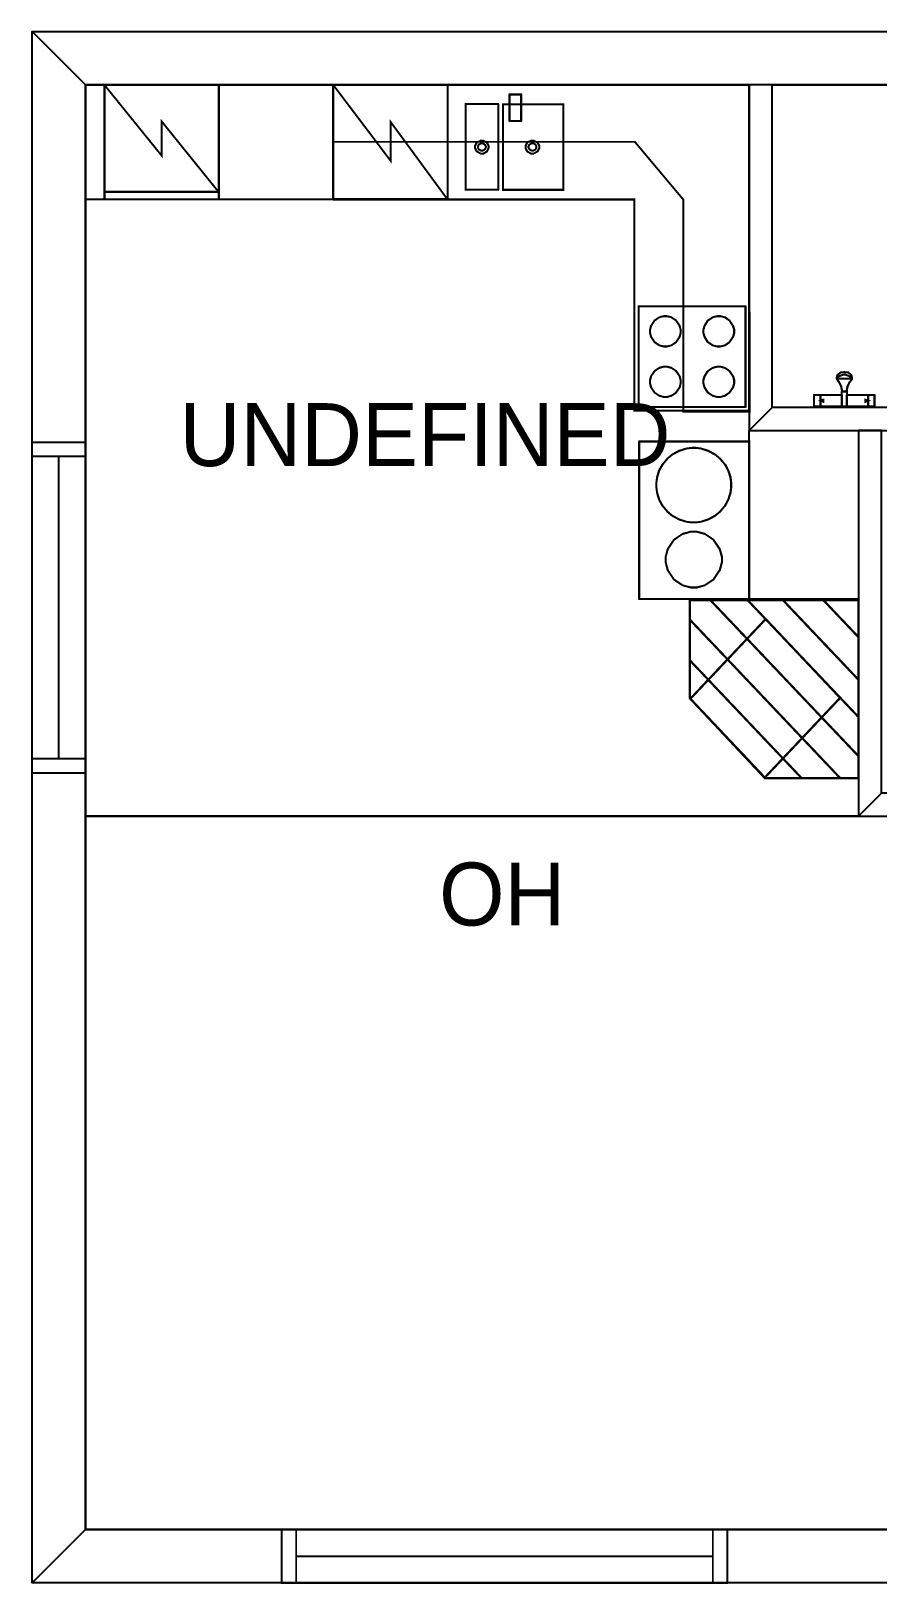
# Model space of a CAD drawing. Extents: x 1.3 to 14, y 0 to 11.6.
# Drawn here: x 1.26 to 5.89, y 1.87 to 10.36 of the extents above; entities that cross this region are included whole.
import ezdxf

# ---------------------------------------------------------------- set-up
doc = ezdxf.new("R2010")
doc.units = 0
doc.layers.get('0').update_dxf_attribs({"linetype": 'CONTINUOUS'})

msp = doc.modelspace()

# ---------------------------------------------------------------- linework, layer by layer
at = {"color": 0}
for points, const_width in [([(1.26644, 10.3568), (13.9683, 10.3568), (13.6767, 10.0652), (1.55811, 10.0652), (1.26644, 10.3568)], 0.00208), ([(1.26644, 1.87939), (1.26644, 10.3568), (1.55811, 10.0652), (1.55811, 2.17106), (1.26644, 1.87939)], 0.00208), ([(1.55811, 10.0647), (1.66228, 10.0647), (1.66228, 9.43972), (1.55811, 9.43972), (1.55811, 10.0647)], 0.01042), ([(1.66228, 10.0647), (2.28728, 10.0647), (2.28728, 9.43972), (1.66228, 9.43972), (1.66228, 10.0647)], 0.01042), ([(2.28728, 10.0647), (2.91228, 10.0647), (2.91228, 9.43972), (2.28728, 9.43972), (2.28728, 10.0647)], 0.01042), ([(2.91228, 10.0642), (2.91228, 9.75424), (4.55974, 9.75424), (4.82525, 9.43778), (4.82525, 8.27951), (5.18722, 8.27951), (5.18539, 10.0652), (2.91228, 10.0648), (2.91228, 10.0642)], 0.01042), ([(2.91228, 10.0649), (3.53728, 10.0649), (3.53728, 9.43989), (2.91228, 9.43989), (2.91228, 10.0649)], 0.01042), ([(2.91228, 9.43924), (4.55701, 9.43924), (4.55701, 8.28526), (5.18371, 8.28526), (5.18539, 10.0645), (2.91228, 10.0647), (2.91228, 9.43924)], 0.01042), ([(3.87576, 10.0132), (3.93826, 10.0132), (3.93826, 9.86735), (3.87576, 9.86735), (3.87576, 10.0132)], 0.01042), ([(5.18544, 10.0652), (5.18544, 8.17714), (5.31044, 8.30214), (5.31044, 10.0652), (5.18544, 10.0652)], 0.00208), ([(3.63574, 9.9611), (3.81347, 9.9611), (3.81347, 9.49235), (3.63574, 9.49235), (3.63574, 9.9611)], 0.01042), ([(3.84017, 9.96007), (4.16911, 9.96007), (4.16911, 9.49132), (3.84017, 9.49132), (3.84017, 9.96007)], 0.01042), ([(3.76107, 9.72569), (3.76107, 9.71929), (3.75038, 9.69993), (3.73101, 9.68924), (3.72461, 9.68924), (3.71815, 9.68924), (3.69879, 9.69993), (3.68815, 9.71929), (3.68815, 9.72569), (3.68815, 9.73215), (3.69879, 9.75151), (3.71815, 9.76215), (3.72461, 9.76215), (3.73101, 9.76215), (3.75038, 9.75151), (3.76107, 9.73215), (3.76107, 9.72569)], 0.00833), ([(4.03662, 9.72569), (4.03662, 9.71929), (4.02593, 9.69993), (4.00657, 9.68924), (4.00017, 9.68924), (3.99371, 9.68924), (3.97433, 9.69993), (3.96371, 9.71929), (3.96371, 9.72569), (3.96371, 9.73215), (3.97433, 9.75151), (3.99371, 9.76215), (4.00017, 9.76215), (4.00657, 9.76215), (4.02593, 9.75151), (4.03662, 9.73215), (4.03662, 9.72569)], 0.00833), ([(3.74544, 9.72569), (3.74544, 9.72206), (3.73931, 9.71099), (3.72825, 9.70486), (3.72461, 9.70486), (3.72092, 9.70486), (3.70985, 9.71099), (3.70378, 9.72206), (3.70378, 9.72569), (3.70378, 9.72939), (3.70985, 9.74046), (3.72092, 9.74653), (3.72461, 9.74653), (3.72825, 9.74653), (3.73931, 9.74046), (3.74544, 9.72939), (3.74544, 9.72569)], 0.00833), ([(4.021, 9.72569), (4.021, 9.72206), (4.01486, 9.71099), (4.00379, 9.70486), (4.00017, 9.70486), (3.99647, 9.70486), (3.9854, 9.71099), (3.97933, 9.72206), (3.97933, 9.72569), (3.97933, 9.72939), (3.9854, 9.74046), (3.99647, 9.74653), (4.00017, 9.74653), (4.00379, 9.74653), (4.01486, 9.74046), (4.021, 9.72939), (4.021, 9.72569)], 0.00833), ([(1.66228, 9.48139), (2.28728, 9.48139), (2.28728, 9.43972), (1.66228, 9.43972), (1.66228, 9.48139)], 0.01042), ([(4.58094, 8.85531), (4.58094, 8.3049), (5.16428, 8.3049), (5.16428, 8.85531), (4.58094, 8.85531)], 0.01042), ([(4.72678, 8.63525), (4.71864, 8.63525), (4.69428, 8.64182), (4.66781, 8.65967), (4.64996, 8.68614), (4.64344, 8.7105), (4.64344, 8.71858), (4.64344, 8.72672), (4.64996, 8.75103), (4.66781, 8.7775), (4.69428, 8.79542), (4.71864, 8.80192), (4.72678, 8.80192), (4.73486, 8.80192), (4.75917, 8.79542), (4.78569, 8.7775), (4.80354, 8.75103), (4.81011, 8.72672), (4.81011, 8.71858), (4.81011, 8.7105), (4.80354, 8.68614), (4.78569, 8.65967), (4.75917, 8.64182), (4.73486, 8.63525), (4.72678, 8.63525)], 0.01042), ([(5.01844, 8.63525), (5.01031, 8.63525), (4.98594, 8.64182), (4.95947, 8.65967), (4.94162, 8.68614), (4.93511, 8.7105), (4.93511, 8.71858), (4.93511, 8.72672), (4.94162, 8.75103), (4.95947, 8.7775), (4.98594, 8.79542), (5.01031, 8.80192), (5.01844, 8.80192), (5.02653, 8.80192), (5.05083, 8.79542), (5.07736, 8.7775), (5.09521, 8.75103), (5.10178, 8.72672), (5.10178, 8.71858), (5.10178, 8.7105), (5.09521, 8.68614), (5.07736, 8.65967), (5.05083, 8.64182), (5.02653, 8.63525), (5.01844, 8.63525)], 0.01042), ([(4.72678, 8.35949), (4.71864, 8.35949), (4.69428, 8.36604), (4.66781, 8.3839), (4.64996, 8.41043), (4.64344, 8.43474), (4.64344, 8.44282), (4.64344, 8.45096), (4.64996, 8.47526), (4.66781, 8.50174), (4.69428, 8.51964), (4.71864, 8.52615), (4.72678, 8.52615), (4.73486, 8.52615), (4.75917, 8.51964), (4.78569, 8.50174), (4.80354, 8.47526), (4.81011, 8.45096), (4.81011, 8.44282), (4.81011, 8.43474), (4.80354, 8.41043), (4.78569, 8.3839), (4.75917, 8.36604), (4.73486, 8.35949), (4.72678, 8.35949)], 0.01042), ([(5.01844, 8.35949), (5.01031, 8.35949), (4.98594, 8.36604), (4.95947, 8.3839), (4.94162, 8.41043), (4.93511, 8.43474), (4.93511, 8.44282), (4.93511, 8.45096), (4.94162, 8.47526), (4.95947, 8.50174), (4.98594, 8.51964), (5.01031, 8.52615), (5.01844, 8.52615), (5.02653, 8.52615), (5.05083, 8.51964), (5.07736, 8.50174), (5.09521, 8.47526), (5.10178, 8.45096), (5.10178, 8.44282), (5.10178, 8.43474), (5.09521, 8.41043), (5.07736, 8.3839), (5.05083, 8.36604), (5.02653, 8.35949), (5.01844, 8.35949)], 0.01042), ([(5.53961, 8.37088), (5.57503, 8.37088), (5.57503, 8.30735), (5.53961, 8.30735), (5.53961, 8.37088)], 0.01042), ([(5.57503, 8.33963), (5.57824, 8.33843), (5.58789, 8.33458), (5.59065, 8.33339), (5.59065, 8.33339), (5.59065, 8.33485), (5.59065, 8.33914), (5.59065, 8.34343), (5.59065, 8.34483), (5.59065, 8.34483), (5.58826, 8.34418), (5.57829, 8.34082), (5.57503, 8.33963)], 0.01042), ([(5.574, 8.37088), (5.69065, 8.37088), (5.69065, 8.30735), (5.574, 8.30735), (5.574, 8.37088)], 0.01042), ([(5.71881, 8.30735), (5.69065, 8.30735), (5.69065, 8.39068), (5.69764, 8.39068), (5.71349, 8.39068), (5.71881, 8.39068), (5.71881, 8.36985), (5.71881, 8.32297), (5.71881, 8.30735)], 0.01042), ([(5.71881, 8.37088), (5.83544, 8.37088), (5.83544, 8.30735), (5.71881, 8.30735), (5.71881, 8.37088)], 0.01042), ([(5.83544, 8.33963), (5.83219, 8.33843), (5.82254, 8.33458), (5.81982, 8.33339), (5.81982, 8.33339), (5.81982, 8.33485), (5.81982, 8.33914), (5.81982, 8.34343), (5.81982, 8.34483), (5.81982, 8.34483), (5.82215, 8.34418), (5.83214, 8.34082), (5.83544, 8.33963)], 0.01042), ([(5.83544, 8.37088), (5.86876, 8.37088), (5.86876, 8.30735), (5.83544, 8.30735), (5.83544, 8.37088)], 0.01042), ([(5.18544, 8.17714), (7.84646, 8.17714), (7.97146, 8.30214), (5.31044, 8.30214), (5.18544, 8.17714)], 0.00208), ([(5.9075, 6.1945), (5.9075, 8.17714), (5.7825, 8.17714), (5.7825, 6.0695), (5.9075, 6.1945)], 0.00208), ([(1.26644, 8.11317), (1.55811, 8.11317), (1.55811, 6.30524), (1.26644, 6.30524), (1.26644, 8.11317)], 0.01042), ([(1.26644, 8.11317), (1.55811, 8.11317), (1.55811, 6.30524), (1.26644, 6.30524), (1.26644, 8.11317)], 0.01042), ([(4.58388, 8.11703), (4.58388, 7.25504), (5.18533, 7.25504), (5.18533, 8.11703), (4.58388, 8.11703)], 0.01042), ([(4.88183, 7.6741), (4.87153, 7.6741), (4.84065, 7.67828), (4.80236, 7.69015), (4.76768, 7.70899), (4.73747, 7.73394), (4.71251, 7.76417), (4.69368, 7.79883), (4.68181, 7.83713), (4.67768, 7.868), (4.67768, 7.87825), (4.67768, 7.88857), (4.68181, 7.91943), (4.69368, 7.95774), (4.71251, 7.9924), (4.73747, 8.02263), (4.76768, 8.04758), (4.80236, 8.0664), (4.84065, 8.07829), (4.87153, 8.08242), (4.88183, 8.08242), (4.89208, 8.08242), (4.92296, 8.07829), (4.96132, 8.0664), (4.99599, 8.04758), (5.02621, 8.02263), (5.05111, 7.9924), (5.06993, 7.95774), (5.08182, 7.91943), (5.08599, 7.88857), (5.08599, 7.87825), (5.08599, 7.868), (5.08182, 7.83713), (5.06993, 7.79883), (5.05111, 7.76417), (5.02621, 7.73394), (4.99599, 7.70899), (4.96132, 7.69015), (4.92296, 7.67828), (4.89208, 7.6741), (4.88183, 7.6741)], 0.01042), ([(4.88183, 7.31825), (4.86692, 7.31825), (4.82221, 7.33029), (4.77354, 7.36313), (4.74072, 7.41183), (4.72874, 7.45654), (4.72874, 7.4714), (4.72874, 7.48633), (4.74072, 7.53103), (4.77354, 7.57969), (4.82221, 7.61253), (4.86692, 7.62451), (4.88183, 7.62451), (4.89671, 7.62451), (4.9414, 7.61253), (4.99013, 7.57969), (5.02294, 7.53103), (5.035, 7.48633), (5.035, 7.4714), (5.035, 7.45654), (5.02294, 7.41183), (4.99013, 7.36313), (4.9414, 7.33029), (4.89671, 7.31825), (4.88183, 7.31825)], 0.01042), ([(5.27138, 6.27647), (5.78244, 6.27647), (5.78244, 7.24854), (4.86035, 7.24854), (4.86035, 6.71408), (5.27138, 6.27647)], 0.01229), ([(4.86328, 6.71083), (5.27485, 7.14643), (5.68169, 6.71582), (5.27013, 6.28022), (4.86328, 6.71083)], 0.01229), ([(7.84646, 6.1945), (5.9075, 6.1945), (5.7825, 6.0695), (7.97146, 6.0695), (7.84646, 6.1945)], 0.00208), ([(13.9683, 1.87939), (1.26644, 1.87939), (1.55811, 2.17106), (13.6767, 2.17106), (13.9683, 1.87939)], 0.00208), ([(2.63157, 2.17106), (5.0644, 2.17106), (5.0644, 1.87939), (2.63157, 1.87939), (2.63157, 2.17106)], 0.01042), ([(2.63157, 2.17106), (5.0644, 2.17106), (5.0644, 1.87939), (2.63157, 1.87939), (2.63157, 2.17106)], 0.01042)]:
    msp.add_lwpolyline(points, close=True, dxfattribs=dict(at, const_width=const_width))
for points in [[(1.26644, 10.3568), (13.9683, 10.3568), (13.6767, 10.0652), (1.55811, 10.0652), (1.26644, 10.3568)], [(1.26644, 1.87939), (1.26644, 10.3568), (1.55811, 10.0652), (1.55811, 2.17106), (1.26644, 1.87939)], [(5.18544, 10.0652), (5.18544, 8.17714), (5.31044, 8.30214), (5.31044, 10.0652), (5.18544, 10.0652)], [(5.18544, 8.17714), (7.84646, 8.17714), (7.97146, 8.30214), (5.31044, 8.30214), (5.18544, 8.17714)], [(5.18533, 8.17714), (5.78239, 8.17714), (5.78239, 7.25526), (5.18533, 7.25526), (5.18533, 8.17714)], [(5.9075, 6.1945), (5.9075, 8.17714), (5.7825, 8.17714), (5.7825, 6.0695), (5.9075, 6.1945)], [(7.84646, 6.1945), (5.9075, 6.1945), (5.7825, 6.0695), (7.97146, 6.0695), (7.84646, 6.1945)], [(13.9683, 1.87939), (1.26644, 1.87939), (1.55811, 2.17106), (13.6767, 2.17106), (13.9683, 1.87939)]]:
    msp.add_lwpolyline(points, close=True, dxfattribs=at)
at = {"color": 7, "const_width": 0.00208}
for points in [[(5.18544, 8.17714), (5.7825, 8.17714), (5.7825, 6.0695), (1.55811, 6.0695), (1.55811, 10.0652), (5.18544, 10.0652), (5.18544, 8.17714)], [(5.31044, 10.0652), (7.84646, 10.0652), (7.84646, 8.30214), (5.31044, 8.30214), (5.31044, 10.0652)], [(6.24957, 5.10921), (6.12771, 5.10921), (6.12771, 2.17106), (1.55811, 2.17106), (1.55811, 6.0695), (6.25375, 6.0695), (6.24957, 5.10921)]]:
    msp.add_lwpolyline(points, close=True, dxfattribs=at)
at = {"color": 7}
for points in [[(5.18544, 8.17714), (5.7825, 8.17714), (5.7825, 6.0695), (1.55811, 6.0695), (1.55811, 10.0652), (5.18544, 10.0652), (5.18544, 8.17714)], [(1.55811, 10.0647), (1.66228, 10.0647), (1.66228, 9.43972), (1.55811, 9.43972), (1.55811, 10.0647)], [(1.66228, 10.0647), (2.28728, 10.0647), (2.28728, 9.43972), (1.66228, 9.43972), (1.66228, 10.0647)], [(2.28728, 10.0647), (2.91228, 10.0647), (2.91228, 9.43972), (2.28728, 9.43972), (2.28728, 10.0647)], [(2.91228, 10.0649), (3.53728, 10.0649), (3.53728, 9.43989), (2.91228, 9.43989), (2.91228, 10.0649)], [(2.91228, 9.43924), (4.55701, 9.43924), (4.55701, 8.28526), (5.18371, 8.28526), (5.18539, 10.0645), (2.91228, 10.0647), (2.91228, 9.43924)], [(3.87576, 10.0132), (3.93826, 10.0132), (3.93826, 9.86735), (3.87576, 9.86735), (3.87576, 10.0132)], [(5.31044, 10.0652), (7.84646, 10.0652), (7.84646, 8.30214), (5.31044, 8.30214), (5.31044, 10.0652)], [(3.63574, 9.9611), (3.81347, 9.9611), (3.81347, 9.49235), (3.63574, 9.49235), (3.63574, 9.9611)], [(3.84017, 9.96007), (4.16911, 9.96007), (4.16911, 9.49132), (3.84017, 9.49132), (3.84017, 9.96007)], [(3.76107, 9.72569), (3.76107, 9.71929), (3.75038, 9.69993), (3.73101, 9.68924), (3.72461, 9.68924), (3.71815, 9.68924), (3.69879, 9.69993), (3.68815, 9.71929), (3.68815, 9.72569), (3.68815, 9.73215), (3.69879, 9.75151), (3.71815, 9.76215), (3.72461, 9.76215), (3.73101, 9.76215), (3.75038, 9.75151), (3.76107, 9.73215), (3.76107, 9.72569)], [(4.03662, 9.72569), (4.03662, 9.71929), (4.02593, 9.69993), (4.00657, 9.68924), (4.00017, 9.68924), (3.99371, 9.68924), (3.97433, 9.69993), (3.96371, 9.71929), (3.96371, 9.72569), (3.96371, 9.73215), (3.97433, 9.75151), (3.99371, 9.76215), (4.00017, 9.76215), (4.00657, 9.76215), (4.02593, 9.75151), (4.03662, 9.73215), (4.03662, 9.72569)], [(3.74544, 9.72569), (3.74544, 9.72206), (3.73931, 9.71099), (3.72825, 9.70486), (3.72461, 9.70486), (3.72092, 9.70486), (3.70985, 9.71099), (3.70378, 9.72206), (3.70378, 9.72569), (3.70378, 9.72939), (3.70985, 9.74046), (3.72092, 9.74653), (3.72461, 9.74653), (3.72825, 9.74653), (3.73931, 9.74046), (3.74544, 9.72939), (3.74544, 9.72569)], [(4.021, 9.72569), (4.021, 9.72206), (4.01486, 9.71099), (4.00379, 9.70486), (4.00017, 9.70486), (3.99647, 9.70486), (3.9854, 9.71099), (3.97933, 9.72206), (3.97933, 9.72569), (3.97933, 9.72939), (3.9854, 9.74046), (3.99647, 9.74653), (4.00017, 9.74653), (4.00379, 9.74653), (4.01486, 9.74046), (4.021, 9.72939), (4.021, 9.72569)], [(1.66228, 9.48139), (2.28728, 9.48139), (2.28728, 9.43972), (1.66228, 9.43972), (1.66228, 9.48139)], [(4.58094, 8.85531), (5.16428, 8.85531), (5.16428, 8.3049), (4.58094, 8.3049), (4.58094, 8.85531)], [(4.72678, 8.63525), (4.71864, 8.63525), (4.69428, 8.64182), (4.66781, 8.65967), (4.64996, 8.68614), (4.64344, 8.7105), (4.64344, 8.71858), (4.64344, 8.72672), (4.64996, 8.75103), (4.66781, 8.7775), (4.69428, 8.79542), (4.71864, 8.80192), (4.72678, 8.80192), (4.73486, 8.80192), (4.75917, 8.79542), (4.78569, 8.7775), (4.80354, 8.75103), (4.81011, 8.72672), (4.81011, 8.71858), (4.81011, 8.7105), (4.80354, 8.68614), (4.78569, 8.65967), (4.75917, 8.64182), (4.73486, 8.63525), (4.72678, 8.63525)], [(5.01844, 8.63525), (5.01031, 8.63525), (4.98594, 8.64182), (4.95947, 8.65967), (4.94162, 8.68614), (4.93511, 8.7105), (4.93511, 8.71858), (4.93511, 8.72672), (4.94162, 8.75103), (4.95947, 8.7775), (4.98594, 8.79542), (5.01031, 8.80192), (5.01844, 8.80192), (5.02653, 8.80192), (5.05083, 8.79542), (5.07736, 8.7775), (5.09521, 8.75103), (5.10178, 8.72672), (5.10178, 8.71858), (5.10178, 8.7105), (5.09521, 8.68614), (5.07736, 8.65967), (5.05083, 8.64182), (5.02653, 8.63525), (5.01844, 8.63525)], [(4.72678, 8.35949), (4.71864, 8.35949), (4.69428, 8.36604), (4.66781, 8.3839), (4.64996, 8.41043), (4.64344, 8.43474), (4.64344, 8.44282), (4.64344, 8.45096), (4.64996, 8.47526), (4.66781, 8.50174), (4.69428, 8.51964), (4.71864, 8.52615), (4.72678, 8.52615), (4.73486, 8.52615), (4.75917, 8.51964), (4.78569, 8.50174), (4.80354, 8.47526), (4.81011, 8.45096), (4.81011, 8.44282), (4.81011, 8.43474), (4.80354, 8.41043), (4.78569, 8.3839), (4.75917, 8.36604), (4.73486, 8.35949), (4.72678, 8.35949)], [(5.01844, 8.35949), (5.01031, 8.35949), (4.98594, 8.36604), (4.95947, 8.3839), (4.94162, 8.41043), (4.93511, 8.43474), (4.93511, 8.44282), (4.93511, 8.45096), (4.94162, 8.47526), (4.95947, 8.50174), (4.98594, 8.51964), (5.01031, 8.52615), (5.01844, 8.52615), (5.02653, 8.52615), (5.05083, 8.51964), (5.07736, 8.50174), (5.09521, 8.47526), (5.10178, 8.45096), (5.10178, 8.44282), (5.10178, 8.43474), (5.09521, 8.41043), (5.07736, 8.3839), (5.05083, 8.36604), (5.02653, 8.35949), (5.01844, 8.35949)], [(5.71881, 8.39068), (5.71881, 8.39703), (5.72239, 8.41596), (5.73232, 8.43837), (5.73546, 8.44276), (5.73649, 8.44433), (5.74664, 8.45893), (5.7469, 8.4605), (5.7474, 8.46337), (5.74322, 8.47993), (5.72657, 8.49278), (5.72086, 8.49382), (5.71957, 8.49408), (5.70801, 8.49485), (5.70421, 8.49485), (5.70524, 8.49485), (5.70107, 8.49485), (5.68989, 8.49408), (5.68858, 8.49382), (5.68283, 8.49278), (5.66613, 8.47993), (5.662, 8.46337), (5.66254, 8.4605), (5.66276, 8.45893), (5.6729, 8.44433), (5.67399, 8.44276), (5.67708, 8.43837), (5.68696, 8.41596), (5.69065, 8.39703), (5.69065, 8.39068)], [(5.7469, 8.46153), (5.74664, 8.46208), (5.73481, 8.47222), (5.71104, 8.48133), (5.70318, 8.48133), (5.69689, 8.48107), (5.67421, 8.47185), (5.66303, 8.46208), (5.66254, 8.46153)], [(5.53961, 8.37088), (5.57503, 8.37088), (5.57503, 8.30735), (5.53961, 8.30735), (5.53961, 8.37088)], [(5.574, 8.37088), (5.69065, 8.37088), (5.69065, 8.30735), (5.574, 8.30735), (5.574, 8.37088)], [(5.57503, 8.33963), (5.57824, 8.33843), (5.58789, 8.33458), (5.59065, 8.33339), (5.59065, 8.33339), (5.59065, 8.33485), (5.59065, 8.33914), (5.59065, 8.34343), (5.59065, 8.34483), (5.59065, 8.34483), (5.58826, 8.34418), (5.57829, 8.34082), (5.57503, 8.33963)], [(5.71881, 8.30735), (5.69065, 8.30735), (5.69065, 8.39068), (5.69764, 8.39068), (5.71349, 8.39068), (5.71881, 8.39068), (5.71881, 8.36985), (5.71881, 8.32297), (5.71881, 8.30735)], [(5.71881, 8.37088), (5.83544, 8.37088), (5.83544, 8.30735), (5.71881, 8.30735), (5.71881, 8.37088)], [(5.83544, 8.33963), (5.83219, 8.33843), (5.82254, 8.33458), (5.81982, 8.33339), (5.81982, 8.33339), (5.81982, 8.33485), (5.81982, 8.33914), (5.81982, 8.34343), (5.81982, 8.34483), (5.81982, 8.34483), (5.82215, 8.34418), (5.83214, 8.34082), (5.83544, 8.33963)], [(5.83544, 8.37088), (5.86876, 8.37088), (5.86876, 8.30735), (5.83544, 8.30735), (5.83544, 8.37088)], [(1.26644, 8.11317), (1.55811, 8.11317), (1.55811, 6.30524), (1.26644, 6.30524), (1.26644, 8.11317)], [(1.26644, 8.11317), (1.55811, 8.11317), (1.55811, 6.30524), (1.26644, 6.30524), (1.26644, 8.11317)], [(4.58388, 8.11703), (5.18533, 8.11703), (5.18533, 7.25504), (4.58388, 7.25504), (4.58388, 8.11703)], [(4.88183, 7.6741), (4.87153, 7.6741), (4.84065, 7.67828), (4.80236, 7.69015), (4.76768, 7.70899), (4.73747, 7.73394), (4.71251, 7.76417), (4.69368, 7.79883), (4.68181, 7.83713), (4.67768, 7.868), (4.67768, 7.87825), (4.67768, 7.88857), (4.68181, 7.91943), (4.69368, 7.95774), (4.71251, 7.9924), (4.73747, 8.02263), (4.76768, 8.04758), (4.80236, 8.0664), (4.84065, 8.07829), (4.87153, 8.08242), (4.88183, 8.08242), (4.89208, 8.08242), (4.92296, 8.07829), (4.96132, 8.0664), (4.99599, 8.04758), (5.02621, 8.02263), (5.05111, 7.9924), (5.06993, 7.95774), (5.08182, 7.91943), (5.08599, 7.88857), (5.08599, 7.87825), (5.08599, 7.868), (5.08182, 7.83713), (5.06993, 7.79883), (5.05111, 7.76417), (5.02621, 7.73394), (4.99599, 7.70899), (4.96132, 7.69015), (4.92296, 7.67828), (4.89208, 7.6741), (4.88183, 7.6741)], [(4.88183, 7.31825), (4.86692, 7.31825), (4.82221, 7.33029), (4.77354, 7.36313), (4.74072, 7.41183), (4.72874, 7.45654), (4.72874, 7.4714), (4.72874, 7.48633), (4.74072, 7.53103), (4.77354, 7.57969), (4.82221, 7.61253), (4.86692, 7.62451), (4.88183, 7.62451), (4.89671, 7.62451), (4.9414, 7.61253), (4.99013, 7.57969), (5.02294, 7.53103), (5.035, 7.48633), (5.035, 7.4714), (5.035, 7.45654), (5.02294, 7.41183), (4.99013, 7.36313), (4.9414, 7.33029), (4.89671, 7.31825), (4.88183, 7.31825)], [(5.27138, 6.27647), (5.78244, 6.27647), (5.78244, 7.24854), (4.86035, 7.24854), (4.86035, 6.71408), (5.27138, 6.27647)], [(4.86328, 6.71083), (5.27485, 7.14643), (5.68169, 6.71582), (5.27013, 6.28022), (4.86328, 6.71083)], [(6.24957, 5.10921), (6.12771, 5.10921), (6.12771, 2.17106), (1.55811, 2.17106), (1.55811, 6.0695), (6.25375, 6.0695), (6.24957, 5.10921)], [(2.63157, 2.17106), (5.0644, 2.17106), (5.0644, 1.87939), (2.63157, 1.87939), (2.63157, 2.17106)], [(2.63157, 2.17106), (5.0644, 2.17106), (5.0644, 1.87939), (2.63157, 1.87939), (2.63157, 2.17106)]]:
    msp.add_lwpolyline(points, close=True, dxfattribs=at)
at = {"color": 0, "const_width": 0.01042}
for points in [[(1.66228, 10.0647), (1.97478, 9.67822), (1.97478, 9.86572), (2.28728, 9.47825)], [(2.91228, 10.0649), (3.22581, 9.65028), (3.22581, 9.86279), (3.53618, 9.43989)], [(5.71881, 8.39068), (5.71881, 8.39703), (5.72239, 8.41596), (5.73232, 8.43837), (5.73546, 8.44276), (5.73649, 8.44433), (5.74664, 8.45893), (5.7469, 8.4605), (5.7474, 8.46337), (5.74322, 8.47993), (5.72657, 8.49278), (5.72086, 8.49382), (5.71957, 8.49408), (5.70801, 8.49485), (5.70421, 8.49485), (5.70524, 8.49485), (5.70107, 8.49485), (5.68989, 8.49408), (5.68858, 8.49382), (5.68283, 8.49278), (5.66613, 8.47993), (5.662, 8.46337), (5.66254, 8.4605), (5.66276, 8.45893), (5.6729, 8.44433), (5.67399, 8.44276), (5.67708, 8.43837), (5.68696, 8.41596), (5.69065, 8.39703), (5.69065, 8.39068)], [(5.7469, 8.46153), (5.74664, 8.46208), (5.73481, 8.47222), (5.71104, 8.48133), (5.70318, 8.48133), (5.69689, 8.48107), (5.67421, 8.47185), (5.66303, 8.46208), (5.66254, 8.46153)], [(1.26644, 8.035), (1.55811, 8.035)], [(1.41228, 6.38331), (1.41228, 8.035)], [(1.26644, 6.38331), (1.55811, 6.38331)], [(2.70964, 1.87944), (2.70964, 2.17111)], [(4.98628, 1.87944), (4.98628, 2.17111)], [(4.98628, 2.02528), (2.70964, 2.02528)]]:
    msp.add_lwpolyline(points, dxfattribs=at)
at = {"color": 251, "const_width": 0.01229}
for points in [[(4.97379, 7.24854), (5.78244, 6.39654)], [(5.17736, 7.24854), (5.77854, 6.61469)], [(5.37033, 7.24854), (5.78244, 6.81401)], [(5.59119, 7.24854), (5.78244, 7.04693)], [(4.86035, 7.14344), (5.68267, 6.27647)], [(4.86035, 6.92117), (5.47071, 6.27772)]]:
    msp.add_lwpolyline(points, dxfattribs=at)

# ---------------------------------------------------------------- texts
at = {"color": 0}
for s, p in [('UNDEFINED', (2.07315, 7.98233)), ('OH', (3.49058, 5.47199))]:
    msp.add_text(s, height=0.34375, dxfattribs=at).set_placement(p)

doc.saveas('drawing.dxf')
